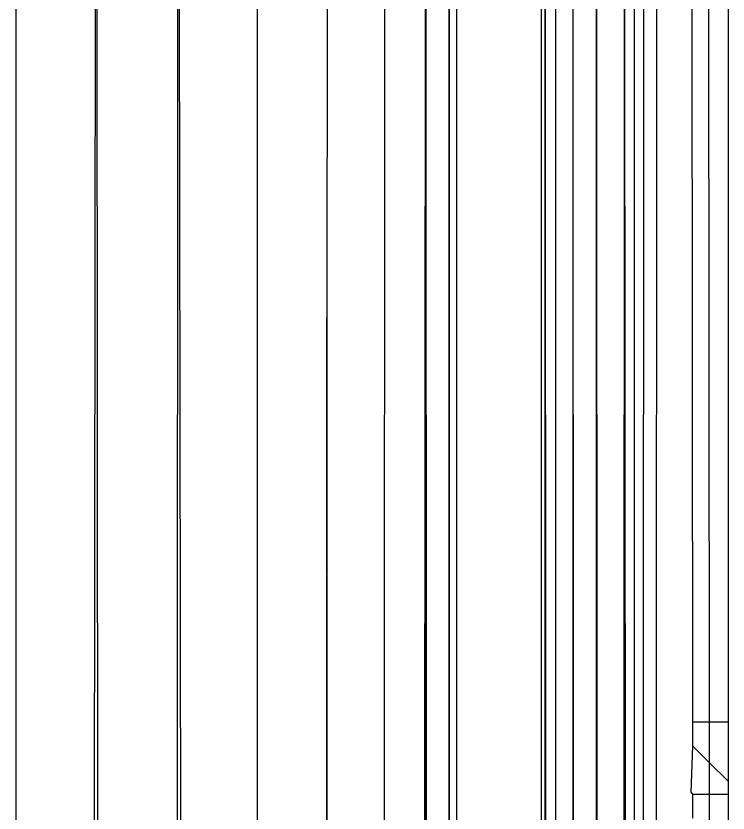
# Model space of a CAD drawing. Header units: inches. Extents: x 17 to 4615, y 5 to 3256.
# Drawn here: x 730.53 to 738.93, y 1382.6 to 1392 of the extents above; entities that cross this region are included whole.
import ezdxf

# ---------------------------------------------------------------- set-up
doc = ezdxf.new("R2010")
doc.units = ezdxf.units.IN
doc.header["$MEASUREMENT"] = 0

msp = doc.modelspace()

# ---------------------------------------------------------------- linework, layer by layer
for p, q in [((730.5324, 1404.0125), (730.5324, 538.814)), ((731.4786, 1403.0664), (730.5324, 538.814)), ((731.4786, 1403.0664), (732.1393, 538.8145)), ((732.1393, 538.8145), (732.4465, 1402.0991)), ((732.4465, 1402.0991), (733.5889, 538.816)), ((733.5889, 538.816), (733.3779, 1401.1686)), ((734.2087, 1400.3391), (734.2002, 1388.4404)), ((734.7546, 629.608), (734.8847, 1399.6648)), ((734.7395, 539.9416), (735.3667, 1399.1846)), ((735.3667, 1399.1846), (735.4662, 629.608)), ((735.3667, 1399.1846), (735.4954, 629.608)), ((735.4954, 629.608), (735.6457, 1398.9075)), ((735.7324, 629.6467), (735.6457, 1398.9075)), ((735.7324, 629.6467), (735.7324, 1398.8225)), ((736.7324, 970.4033), (736.7324, 1398.8167)), ((736.7324, 970.4033), (736.7747, 1398.5409)), ((736.7747, 1398.5409), (736.8999, 919.1889)), ((736.8692, 749.8062), (736.7747, 1398.5409)), ((736.9664, 820.7029), (736.8999, 1398.2651)), ((736.8999, 919.1889), (736.8999, 1398.2651)), ((737.3767, 1397.7137), (737.3767, 629.6467)), ((737.3767, 1397.7137), (737.549, 983.3024)), ((737.7102, 1397.289), (737.549, 983.3024)), ((737.7102, 1397.289), (737.7655, 1272.3969)), ((737.8238, 1397.3559), (737.8238, 1141.8374)), ((737.9347, 1397.2755), (737.927, 1339.3045)), ((738.0905, 1397.1628), (738.0838, 1381.4995)), ((737.1029, 1396.9426), (736.9664, 820.7029)), ((737.3767, 629.6467), (737.1029, 1396.9426)), ((738.5151, 1383.6725), (738.5032, 1396.8876)), ((738.9324, 1396.6125), (738.9324, 1383.6725)), ((738.6992, 1395.3754), (738.71, 1383.6725)), ((734.2002, 1388.4404), (733.5889, 538.816)), ((734.6834, 629.608), (734.2002, 1388.4404)), ((738.71, 1383.6725), (738.5151, 1383.6725)), ((738.5154, 1383.39), (738.5151, 1383.6725)), ((738.9324, 1383.6725), (738.71, 1383.6725)), ((738.71, 1383.6725), (738.7104, 1383.1954)), ((738.9324, 1383.6725), (738.9324, 1382.9738)), ((738.4965, 1382.8454), (738.5154, 1383.39)), ((738.7104, 1383.1954), (738.5154, 1383.39)), ((738.9324, 1382.9738), (738.7104, 1383.1954)), ((738.7104, 1383.1954), (738.7107, 1382.8241)), ((738.9324, 1382.9738), (738.9324, 1382.8241)), ((738.5159, 1382.8241), (738.4965, 1382.8454)), ((738.5159, 1382.8241), (738.7107, 1382.8241)), ((738.5161, 1382.5398), (738.5159, 1382.8241)), ((738.7107, 1382.8241), (738.9324, 1382.8241)), ((738.7107, 1382.8241), (738.7111, 1382.3445)), ((738.9324, 1382.8241), (738.9324, 1382.1228))]:
    msp.add_line(p, q)

doc.saveas('drawing.dxf')
